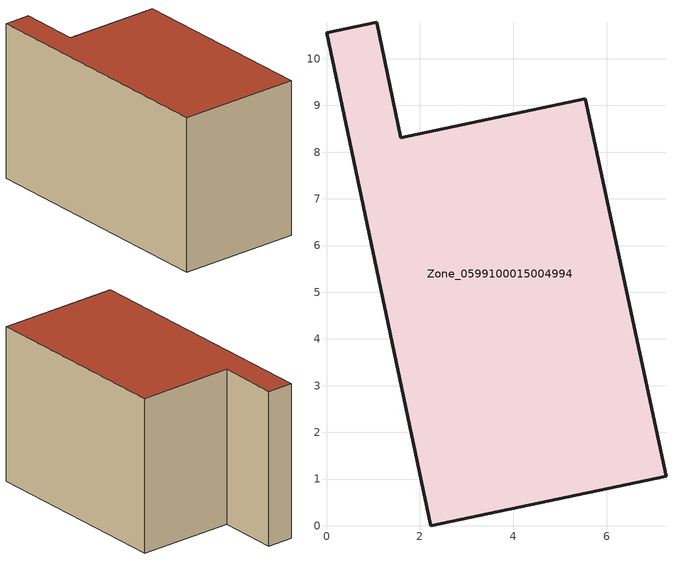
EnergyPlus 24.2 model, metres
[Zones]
Zone_0599100015004994
 floor ground (C_G): 2.23,0 0,10.55 1.08,10.78 1.59,8.31 5.54,9.14 7.27,1.05 z0.8
 wall outside (C_F): 1.59,8.31 1.08,10.78 0,10.55 2.23,0 7.27,1.05 5.54,9.14 1.59,8.31 z0.8:7.32
 roof outside (C_R): 7.27,1.05 5.54,9.14 1.59,8.31 1.08,10.78 0,10.55 2.23,0 z7.32
[BUILDING]
Pand.0599100015004994: North Axis=0; Terrain=City; Loads Convergence Tolerance Value=0.04; Temperature Convergence Tolerance Value=0.4; Solar Distribution=FullExterior; Maximum Number of Warmup Days=25; Minimum Number of Warmup Days=1
[Site:Location]
Rotterdam.The.Hague.AP_ZH_NLD Design_Conditions: Latitude=51.96; Longitude=4.45; Time Zone=1; Elevation=-4.5
[SITE:GROUNDTEMPERATURE:BUILDINGSURFACE]
18, 18, 18, 18, 18, 18, 18, 18, 18, 18, 18, 18
[MATERIAL] Thermal Absorptance=0.9; Solar Absorptance=0.7; Visible Absorptance=0.7
Name | Roughness | Thickness | Conductivity | Density | Specific Heat
G.TI.1946-1964 | MediumSmooth | 0.15 | 1 | 540 | 1210
F.TI.1946-1964 | Rough | 0.3 | 0.857143 | 1920 | 840
R.TI.1946-1964 | MediumRough | 0.2 | 0.277778 | 1500 | 1000
[CONSTRUCTION]
C_G: G.TI.1946-1964
C_F: F.TI.1946-1964
C_R: R.TI.1946-1964
[ZONE]
Zone_0599100015004994: Type=1; Multiplier=1; Ceiling Height=Autocalculate; Volume=Autocalculate; Floor Area=autocalculate; Part of Total Floor Area=Yes
[ZONEINFILTRATION:DESIGNFLOWRATE]
Infil_Zone_0599100015004994: Zone or ZoneList or Space or SpaceList=Zone_0599100015004994; Schedule=AlwaysOn; Design Flow Rate Calculation Method=Flow/Area; Flow Rate per Floor Area=0.003; Constant Term Coefficient=1; Temperature Term Coefficient=0; Velocity Term Coefficient=0; Velocity Squared Term Coefficient=0
[HVACTEMPLATE:ZONE:IDEALLOADSAIRSYSTEM]
Zone_0599100015004994: Maximum Heating Supply Air Temperature=50; Minimum Cooling Supply Air Temperature=13; Maximum Heating Supply Air Humidity Ratio=0.0156; Minimum Cooling Supply Air Humidity Ratio=0.0077; Heating Limit=NoLimit; Cooling Limit=NoLimit; Dehumidification Control Type=ConstantSensibleHeatRatio; Cooling Sensible Heat Ratio=0.7; Dehumidification Setpoint=60; Humidification Control Type=None; Humidification Setpoint=30; Outdoor Air Method=None; Outdoor Air Flow Rate per Person=0.00944; Outdoor Air Flow Rate per Zone Floor Area=0; Outdoor Air Flow Rate per Zone=0; Demand Controlled Ventilation Type=None; Outdoor Air Economizer Type=NoEconomizer; Heat Recovery Type=None; Sensible Heat Recovery Effectiveness=0.7; Latent Heat Recovery Effectiveness=0.65
[ZONECONTROL:THERMOSTAT]
ThermostatControl_Zone_0599100015004994: Zone or ZoneList=Zone_0599100015004994; Control Type Schedule=DualSetpointControlType; Control 1=Thermostat_Zone_0599100015004994; Temperature Difference Between Cutout And Setpoint=0
[THERMOSTATSETPOINT:DUALSETPOINT]
Thermostat_Zone_0599100015004994: Heating Setpoint Temperature Schedule=HeatingSetpoint_Zone_0599100015004994; Cooling Setpoint Temperature Schedule=CoolingSetpoint_Zone_0599100015004994
[SCHEDULE:COMPACT]
HeatingSetpoint_Zone_0599100015004994: Through: 12/31, For: AllDays, Until: 24:00, 21
CoolingSetpoint_Zone_0599100015004994: Through: 12/31, For: AllDays, Until: 24:00, 24
DualSetpointControlType: Through: 12/31, For: AllDays, Until: 24:00, 4
AlwaysOn: Through: 12/31, For: AllDays, Until: 24:00, 1
